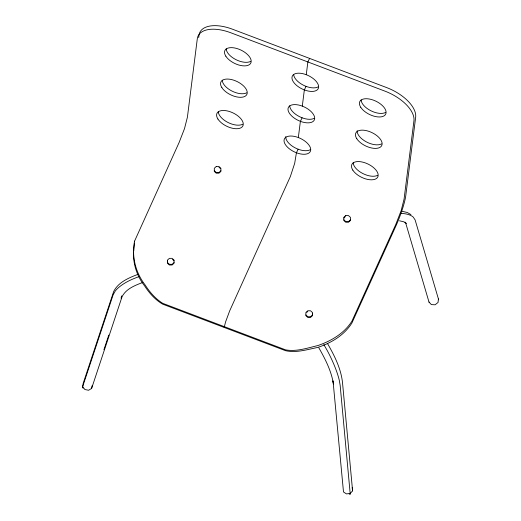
<?xml version="1.0" encoding="UTF-8"?>
<svg xmlns="http://www.w3.org/2000/svg" width="521" height="521" viewBox="0 0 521 521"><rect width="100%" height="100%" fill="white"/><g stroke="black" fill="none" stroke-linecap="round" stroke-linejoin="round"><path stroke-width="0.78" d="M224.18 327.442L225.58 321.926L229.702 310.816L290.36 176.534L294.678 163.36L296.423 152.757L298.136 149.208M133.604 252.587C133.031 264.44 137.238 276.586 144.604 285.892C149.24 293.069 155.284 299.914 162.741 304.179L285.612 350.705C296.384 353.095 307.24 349.513 317.771 347.435C331.226 342.961 344.153 335.29 351.87 323.072L395.83 226.134A25.431 3.712 -69.3 0 0 405.742 195.903L415.654 117.277A33.787 17.31 25.8 0 0 386.654 87.587L232.522 29.222A33.787 17.31 25.8 0 0 199.009 35.239L198.709 37.642M133.754 251.005L134.49 243.079M400.343 213.35A36.307 14.549 -18 0 1 413.244 217.088L415.133 219.979L438.422 298.969L438.031 302.467L435.1 304.798L431.349 304.603L428.978 301.985L405.755 223.229L405.012 222.089M298.338 137.544A14.393 7.372 25.8 0 0 285.365 144.584A14.393 7.372 25.8 0 0 308.432 153.324A14.393 7.372 25.8 0 0 298.338 137.544L300.383 121.334L302.095 117.785M302.304 106.121A14.393 7.372 25.8 0 0 289.331 113.168A14.393 7.372 25.8 0 0 312.398 121.901A14.393 7.372 25.8 0 0 302.304 106.121L304.342 89.918L306.061 86.369M306.263 74.705A14.393 7.372 25.8 0 0 293.29 81.745A14.393 7.372 25.8 0 0 316.358 90.478A14.393 7.372 25.8 0 0 306.263 74.705L307.872 61.953L309.585 58.404M138.078 274.306C128.824 277.817 118.326 282.161 113.676 291.519L83.191 383.345L82.644 386.654L84.89 389.526L88.603 390.262L91.611 388.445L92.048 385.8M103.913 349.728L108.765 335.101M121.028 298.155L121.797 295.843M91.611 388.445L122.031 296.807C125.939 288.836 134.985 285.391 142.8 282.454M327.527 343.554C334.495 355.693 341.034 368.66 342.525 382.766L352.593 490.854L350.223 493.439L346.458 493.895L343.495 491.961L333.03 380.897L333.44 383.984C331.382 371.037 325.325 359.112 318.859 347.859M220.904 170.771L218.983 172.516L216.254 172.503L214.32 170.751M174.06 262.584L172.138 264.329L169.416 264.316L167.475 262.564L167.469 260.09L169.39 258.351L172.119 258.357L174.053 260.116L174.034 263.261L172.112 265L169.384 264.994L167.449 263.235L167.443 260.767M343.821 218.006L345.26 216.703M350.444 219.829L348.523 221.568L345.794 221.562L343.86 219.803M306.823 312.313L307.781 311.441M402.043 211.279L407.279 212.496L410.939 214.6M399.483 220.793L403.658 221.764L406.575 223.444M349.168 494.038L350.255 494.383L340.154 385.306L339.269 380.206A36.307 7.926 63.6 0 0 327.429 350.88L323.821 344.55M218.931 167.221L220.383 168.537M305.899 314.977L307.833 316.735L310.562 316.748L312.483 315.003L312.47 312.535L310.536 310.776L307.807 310.763L305.886 312.509L305.873 315.654L307.807 317.413L310.536 317.419L312.457 315.68L312.444 313.206M172.575 259.471L174.027 260.787M83.145 388.152L82.494 387.526L82.644 386.654L113.142 294.788L115.33 290.926A36.307 14.744 -15.4 0 1 139.394 276.54M428.978 301.985L429.343 302.708M352.17 487.663L352.593 490.854M438.422 298.969L438.506 299.783M310.151 149.774A14.393 7.372 25.8 0 1 294.723 147.645A14.393 7.372 25.8 0 1 285.775 136.561M318.07 86.929A14.393 7.372 25.8 0 1 303.183 85.086A14.393 7.372 25.8 0 1 293.668 74.379M314.111 118.352A14.393 7.372 25.8 0 1 299.223 116.509A14.393 7.372 25.8 0 1 289.709 105.802M377.595 175.316A14.393 7.372 25.8 0 1 362.714 173.473A14.393 7.372 25.8 0 1 353.192 162.767M381.561 143.894A14.393 7.372 25.8 0 1 366.133 141.764A14.393 7.372 25.8 0 1 357.191 130.68M385.52 112.471A14.393 7.372 25.8 0 1 370.633 110.628A14.393 7.372 25.8 0 1 361.118 99.921M242.701 124.232A14.393 7.372 25.8 0 1 227.814 122.389A14.393 7.372 25.8 0 1 218.292 111.683M246.661 92.81A14.393 7.372 25.8 0 1 231.773 90.967A14.393 7.372 25.8 0 1 222.259 80.26M250.621 61.387A14.393 7.372 25.8 0 1 235.739 59.544A14.393 7.372 25.8 0 1 226.218 48.837M134.561 241.145C131.494 256.469 135.597 272.75 145.177 285.02C149.69 292.112 155.571 298.956 162.773 303.352L285.645 349.884C296.501 351.838 307.338 348.035 317.843 345.56C331.258 340.975 344.244 333.388 351.949 321.131L395.752 224.544L401.15 210.673L404.055 199.224L413.941 120.826A33.787 17.31 25.8 0 0 384.934 91.136L230.803 32.771A33.787 17.31 25.8 0 0 197.296 38.788L187.41 117.179L184.506 128.628L179.107 142.5L134.561 241.145M216.228 166.538L214.307 168.276L214.294 171.422L216.228 173.18L218.957 173.187L220.878 171.448L220.891 168.303L218.957 166.544L216.228 166.538M345.768 215.59L343.847 217.335L343.834 220.481L345.768 222.239L348.497 222.246L350.418 220.507L350.431 217.355L348.497 215.603L345.768 215.59M356.781 138.71A14.393 7.372 25.8 0 0 379.842 147.443A14.393 7.372 25.8 0 0 369.747 131.663A14.393 7.372 25.8 0 0 356.781 138.71M360.74 107.287A14.393 7.372 25.8 0 0 383.808 116.02A14.393 7.372 25.8 0 0 373.713 100.247A14.393 7.372 25.8 0 0 360.74 107.287M352.815 170.126A14.393 7.372 25.8 0 0 375.882 178.866A14.393 7.372 25.8 0 0 365.788 163.086A14.393 7.372 25.8 0 0 352.815 170.126M221.881 87.626A14.393 7.372 25.8 0 0 244.948 96.359A14.393 7.372 25.8 0 0 234.854 80.579A14.393 7.372 25.8 0 0 221.881 87.626M225.84 56.203A14.393 7.372 25.8 0 0 248.908 64.936A14.393 7.372 25.8 0 0 238.813 49.163A14.393 7.372 25.8 0 0 225.84 56.203M217.921 119.042A14.393 7.372 25.8 0 0 240.982 127.782A14.393 7.372 25.8 0 0 230.888 112.002A14.393 7.372 25.8 0 0 217.921 119.042"/></g></svg>
